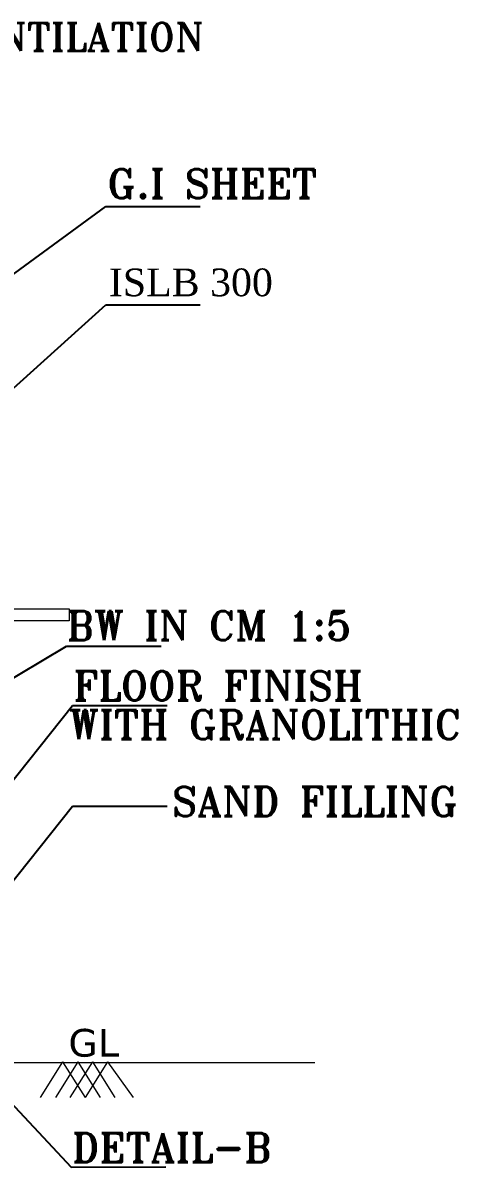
# Model space of a CAD drawing. Header units: metres. Extents: x 1610 to 5629, y 732 to 3974.
# Drawn here: x 1816.89 to 1820.47, y 894.06 to 903.5 of the extents above; entities that cross this region are included whole.
import ezdxf
from ezdxf.enums import TextEntityAlignment as Align

# ---------------------------------------------------------------- set-up
doc = ezdxf.new("R2010")
doc.units = ezdxf.units.M
doc.header["$MEASUREMENT"] = 0
doc.layers.get('0').update_dxf_attribs({"lineweight": 0})
doc.styles.add('Isa-', font='times.ttf')
doc.styles.get("Standard").update_dxf_attribs({"font": 'verdana.ttf', "height": 0.23})
doc.styles.add('STYLE2', font='romant.shx', dxfattribs={"width": 0.8, "height": 4})
doc.dimstyles.get("Standard").update_dxf_attribs({"dimscale": 0, "dimtxt": 0.18, "dimasz": 0.18, "dimexe": 0.18, "dimexo": 0.0625, "dimgap": 0.09, "dimtad": 1, "dimtoh": 1, "dimzin": 0, "dimdsep": 46, "dimtxsty": 'Standard', "dimblk": 'OBLIQUE', "dimcen": 0.09, "dimse1": 1, "dimse2": 1, "dimadec": 0, "dimazin": 0, "dimtfac": 1, "dimtofl": 0, "dimtmove": 0, "dimatfit": 3, "dimldrblk": 'OBLIQUE', "dimfxl": 0, "dimtolj": 1, "dimtzin": 0, "dimarcsym": 0})

# ---------------------------------------------------------------- blocks, each defined once
blk = doc.blocks.new('_Oblique')
at = {"color": 0, "linetype": 'ByBlock', "lineweight": -2}
blk.add_line((-0.5, -0.5), (0.5, 0.5), dxfattribs=at)

msp = doc.modelspace()

# ---------------------------------------------------------------- linework, layer by layer
at = {"color": 7}
for p, q in [((1816.6584, 898.6691), (1817.2684, 898.6691)), ((1817.2684, 898.6691), (1817.2684, 898.5691)), ((1817.2684, 898.5691), (1816.4334, 898.5691)), ((1816.6584, 894.9277), (1819.2921, 894.9277)), ((1817.2131, 894.9333, -0.8749), (1817.0279, 894.6368, -0.8749)), ((1817.339, 894.9333, -0.8749), (1817.1538, 894.6368, -0.8749)), ((1817.2131, 894.9333, -0.8749), (1817.3983, 894.6368, -0.8749)), ((1817.4589, 894.9333, -0.8749), (1817.2736, 894.6368, -0.8749)), ((1817.339, 894.9333, -0.8749), (1817.5242, 894.6368, -0.8749)), ((1817.5848, 894.9333, -0.8749), (1817.3996, 894.6368, -0.8749)), ((1817.4589, 894.9333, -0.8749), (1817.6441, 894.6368, -0.8749)), ((1817.5848, 894.9333, -0.8749), (1817.7965, 894.6368, -0.8749))]:
    msp.add_line(p, q, dxfattribs=at)

# ---------------------------------------------------------------- texts
at = {"color": 7, "ltscale": 0.5, "style": 'STYLE2'}
msp.add_text('REVOLVING VENTILATION', height=0.23, dxfattribs=at).set_placement((1816.3513, 903.2704, -98.4836), align=Align.CENTER)
at = {"color": 7, "style": 'STYLE2'}
for s, p in [('G.I SHEET', (1817.5831, 902.0541, 10.3045)), ('BW IN CM 1:5', (1817.2463, 898.4085, -102.629)), ('FLOOR FINISH ', (1817.3023, 897.9134)), ('WITH GRANOLITHIC', (1817.2662, 897.5925)), ('SAND FILLING', (1818.1171, 896.9589)), ('DETAIL-B', (1817.2901, 894.1048))]:
    msp.add_text(s, height=0.24, dxfattribs=at).set_placement(p)
at = {"color": 7, "style": 'Isa-'}
msp.add_text('ISLB 300 ', height=0.22841, dxfattribs=at).set_placement((1818.3141, 901.2461, 10.3045), align=Align.CENTER)
at = {"color": 7}
msp.add_text('GL', height=0.22841, dxfattribs=at).set_placement((1817.4702, 894.9749, -0.4863), align=Align.CENTER)

# ---------------------------------------------------------------- leaders
at = {"color": 7, "ltscale": 0.25}
for points in [[(1816.6316, 901.2995, 10.3045), (1817.5691, 901.9861, 10.3045), (1818.348, 901.9861, 10.3045)], [(1816.5588, 894.8392), (1817.2853, 894.0638), (1818.0643, 894.0672)]]:
    msp.add_leader(points, dimstyle='Standard', override={"dimscale": 1, "dimtxt": 0.24, "dimgap": 0, "dimtad": 0, "dimtxsty": 'STYLE2'}, dxfattribs=at)
at = {"color": 7, "ltscale": 2}
for points in [[(1816.6316, 900.3285, 10.3045), (1817.5691, 901.1738, 10.3045), (1818.348, 901.1738, 10.3045)], [(1816.4792, 897.9041, -102.629), (1817.2463, 898.3604, -102.629), (1818.0253, 898.3604, -102.629)], [(1815.7666, 895.9527), (1817.2953, 897.8718), (1818.0743, 897.8718)], [(1815.7666, 895.1228), (1817.2953, 897.0419), (1818.0743, 897.0419)]]:
    msp.add_leader(points, dimstyle='Standard', override={"dimscale": 1, "dimtxt": 0.24, "dimgap": 0, "dimtad": 0, "dimtxsty": 'STYLE2'}, dxfattribs=at)

doc.saveas('drawing.dxf')
